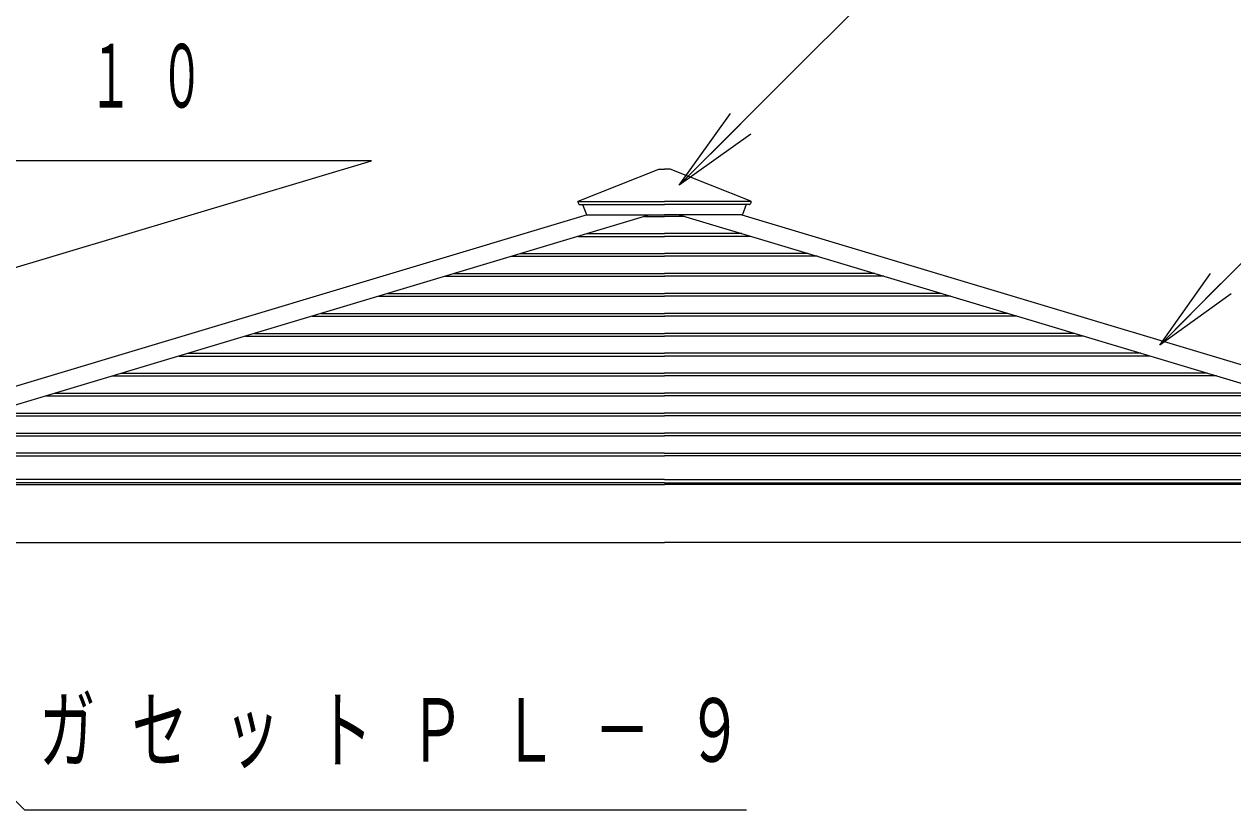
# Model space of a CAD drawing. Units: millimetres on the paper, scale 1:50. Extents: x -365 to 10, y -38 to 257.
# Drawn here: x -249.43 to -207.64, y 101.23 to 128.4 of the extents above; entities that cross this region are included whole.
import ezdxf

# ---------------------------------------------------------------- set-up
doc = ezdxf.new("R2010")
doc.units = ezdxf.units.MM
doc.layers.add('LY_1', color=7, linetype='Continuous', lineweight=25)
doc.styles.add('ＭＳ ゴシック', font='')
doc.styles.get('ＭＳ ゴシック').set_extended_font_data('MS Gothic')

msp = doc.modelspace()

# ---------------------------------------------------------------- linework, layer by layer
at = {"layer": 'LY_1', "lineweight": 13}
for p, q in [((-226.777, 122.828), (-225.009, 125.303)), ((-226.777, 122.828), (-224.655, 124.949)), ((-224.302, 124.596), (-226.777, 122.828)), ((-210.17, 117.301), (-208.408, 119.78)), ((-210.17, 117.301), (-208.054, 119.428)), ((-207.699, 119.075), (-210.17, 117.301))]:
    msp.add_line(p, q, dxfattribs=at)
at = {"layer": 'LY_1'}
for p, q in [((-250.898, 123.678), (-237.418, 123.678)), ((-250.898, 119.633), (-237.418, 123.677)), ((-227.291, 112.649), (-257.231, 112.649)), ((-227.291, 112.649), (-197.351, 112.649))]:
    msp.add_line(p, q, dxfattribs=at)
at = {"layer": 'LY_1', "color": 2}
for p, q in [((-230.272, 122.272), (-227.489, 123.38)), ((-227.489, 123.38), (-227.291, 123.38)), ((-227.092, 123.38), (-227.291, 123.38)), ((-224.309, 122.272), (-227.092, 123.38)), ((-230.283, 122.246), (-230.254, 122.172)), ((-230.12, 122.159), (-229.984, 121.819)), ((-224.462, 122.159), (-224.597, 121.819)), ((-224.298, 122.246), (-224.328, 122.172))]:
    msp.add_line(p, q, dxfattribs=at)
at = {"layer": 'LY_1', "color": 2, "lineweight": 13}
for p, q in [((-230.281, 122.265), (-227.291, 122.265)), ((-230.235, 122.159), (-227.291, 122.159)), ((-224.3, 122.265), (-227.291, 122.265)), ((-224.346, 122.159), (-227.291, 122.159)), ((-229.966, 121.806), (-227.291, 121.806)), ((-224.616, 121.806), (-227.291, 121.806))]:
    msp.add_line(p, q, dxfattribs=at)
at = {"layer": 'LY_1', "color": 131}
for p, q in [((-229.962, 121.806), (-257.315, 113.6)), ((-227.796, 121.806), (-255.252, 113.569)), ((-226.785, 121.806), (-199.33, 113.569)), ((-224.62, 121.806), (-197.267, 113.6)), ((-257.211, 112.48), (-227.291, 112.48)), ((-227.291, 112.544), (-257.191, 112.544)), ((-227.291, 112.544), (-197.391, 112.544)), ((-197.371, 112.48), (-227.291, 112.48)), ((-257.211, 110.48), (-227.291, 110.48)), ((-197.371, 110.48), (-227.291, 110.48))]:
    msp.add_line(p, q, dxfattribs=at)
at = {"layer": 'LY_1', "color": 12, "lineweight": 13}
for p, q in [((-227.981, 121.751), (-227.291, 121.751)), ((-226.601, 121.751), (-227.291, 121.751)), ((-230.279, 121.061), (-227.291, 121.061)), ((-229.965, 121.155), (-227.291, 121.155)), ((-224.617, 121.155), (-227.291, 121.155)), ((-224.302, 121.061), (-227.291, 121.061)), ((-232.578, 120.371), (-227.291, 120.371)), ((-232.264, 120.466), (-227.291, 120.466)), ((-222.318, 120.466), (-227.291, 120.466)), ((-222.003, 120.371), (-227.291, 120.371)), ((-234.877, 119.682), (-227.291, 119.682)), ((-234.563, 119.776), (-227.291, 119.776)), ((-220.019, 119.776), (-227.291, 119.776)), ((-219.705, 119.682), (-227.291, 119.682)), ((-237.176, 118.992), (-227.291, 118.992)), ((-236.861, 119.087), (-227.291, 119.087)), ((-217.72, 119.087), (-227.291, 119.087)), ((-217.406, 118.992), (-227.291, 118.992)), ((-239.475, 118.303), (-227.291, 118.303)), ((-239.16, 118.397), (-227.291, 118.397)), ((-215.421, 118.397), (-227.291, 118.397)), ((-215.107, 118.303), (-227.291, 118.303)), ((-241.773, 117.613), (-227.291, 117.613)), ((-241.459, 117.707), (-227.291, 117.707)), ((-213.123, 117.707), (-227.291, 117.707)), ((-212.808, 117.613), (-227.291, 117.613)), ((-243.758, 117.018), (-227.291, 117.018)), ((-210.824, 117.018), (-227.291, 117.018)), ((-244.072, 116.923), (-227.291, 116.923)), ((-210.509, 116.923), (-227.291, 116.923)), ((-246.371, 116.234), (-227.291, 116.234)), ((-246.057, 116.328), (-227.291, 116.328)), ((-208.525, 116.328), (-227.291, 116.328)), ((-208.211, 116.234), (-227.291, 116.234)), ((-248.67, 115.544), (-227.291, 115.544)), ((-248.355, 115.638), (-227.291, 115.638)), ((-206.226, 115.638), (-227.291, 115.638)), ((-205.912, 115.544), (-227.291, 115.544)), ((-250.654, 114.949), (-227.291, 114.949)), ((-203.927, 114.949), (-227.291, 114.949)), ((-250.968, 114.854), (-227.291, 114.854)), ((-203.613, 114.854), (-227.291, 114.854)), ((-253.267, 114.165), (-227.291, 114.165)), ((-252.953, 114.259), (-227.291, 114.259)), ((-201.629, 114.259), (-227.291, 114.259)), ((-201.314, 114.165), (-227.291, 114.165))]:
    msp.add_line(p, q, dxfattribs=at)
at = {"layer": 'LY_1', "color": 4}
for q in [(-257.291, 113.569), (-197.291, 113.569)]:
    msp.add_line((-227.291, 113.569), q, dxfattribs=at)
at = {"layer": 'LY_1', "color": 4, "lineweight": 13}
for p in [(-255.223, 113.475), (-199.358, 113.475)]:
    msp.add_line(p, (-227.291, 113.475), dxfattribs=at)
at = {"layer": 'LY_1', "lineweight": 13}
for points in [[(-226.777, 122.828), (-216.637, 132.968), (-192.114, 132.968)], [(-210.17, 117.301), (-199.441, 128.086), (-181.157, 128.086)], [(-258.009, 109.829), (-249.415, 101.234), (-224.46, 101.234)]]:
    msp.add_lwpolyline(points, dxfattribs=at)
at = {"layer": 'LY_1', "color": 2}
for centre, start, end in [((-230.265, 122.254), 111.7, 201.7), ((-230.235, 122.179), 201.7, 270), ((-224.346, 122.179), 270, 338.3), ((-224.317, 122.254), 338.3, 68.3), ((-229.966, 121.826), 196.7, 270), ((-224.616, 121.826), 270, 343.3)]:
    msp.add_arc(centre, 0.02, start, end, dxfattribs=at)

# ---------------------------------------------------------------- texts
at = {"layer": 'LY_1', "char_height": 2.199, "style": 'ＭＳ ゴシック'}
for s, insert, attachment_point in [('\\T1.64;\\W0.5;１０', (-244.73, 126.597), 5), ('\\T1.64;\\W0.65;ガセットＰＬ－９', (-248.914, 103.884), 4)]:
    msp.add_mtext(s, dxfattribs=dict(at, insert=insert, attachment_point=attachment_point))

doc.saveas('drawing.dxf')
